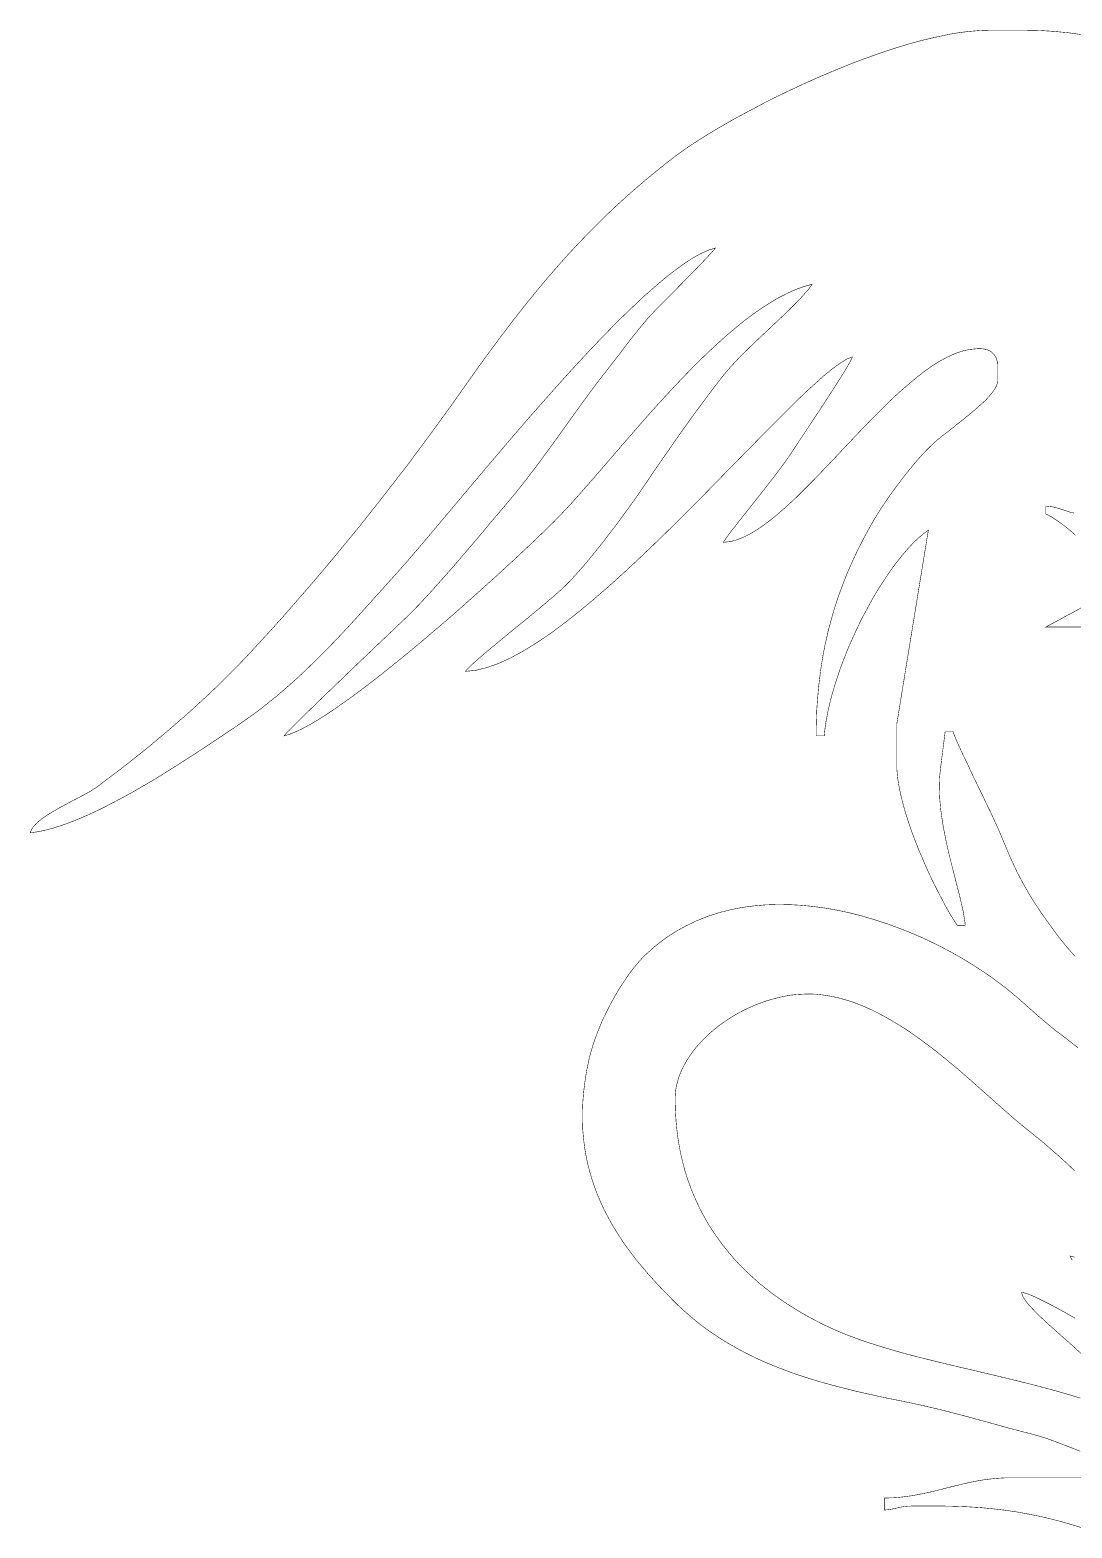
# Model space of a CAD drawing. Header units: millimetres. Extents: x 703 to 1037, y 194 to 473.
# Drawn here: x 703.1 to 870.1, y 233.1 to 473 of the extents above; entities that cross this region are included whole.
import ezdxf

# ---------------------------------------------------------------- set-up
doc = ezdxf.new("R2010")
doc.units = ezdxf.units.MM

# ---------------------------------------------------------------- blocks, each defined once
blk = doc.blocks.new('WMF0')
at = {"color": 29, "lineweight": 0, "const_width": 0.142}
for points in [[(251.96, -243.15), (254.12, -243.15), (254.05, -242.27), (253.91, -241.31), (253.73, -240.32), (253.56, -239.29), (253.06, -237.03), (252.49, -234.66), (251.82, -232.11), (251.15, -229.42), (250.44, -226.66), (249.73, -223.79), (249.06, -220.89), (248.46, -217.92), (248.18, -216.43), (247.93, -214.94), (247.72, -213.46), (247.5, -211.97), (247.36, -210.48), (247.22, -209), (247.15, -207.51), (247.11, -206.06), (247.11, -204.64), (247.15, -203.23), (247.29, -201.81), (247.43, -200.43), (248.67, -190.59), (250.87, -190.59), (251.11, -191.37), (251.54, -192.43), (252.14, -193.81), (252.88, -195.44), (253.73, -197.25), (254.69, -199.23), (255.68, -201.35), (256.74, -203.55), (257.8, -205.78), (258.9, -208.01), (259.93, -210.2), (260.95, -212.29), (261.87, -214.27), (262.72, -216.11), (263.43, -217.7), (264, -219.08), (264.92, -221.24), (265.77, -223.3), (266.62, -225.24), (267.47, -227.05), (268.28, -228.78), (269.13, -230.41), (269.98, -232), (270.86, -233.52), (271.75, -235.05), (272.67, -236.57), (273.66, -238.05), (274.69, -239.61), (275.78, -241.17), (276.95, -242.8), (278.19, -244.5), (279.5, -246.27), (280.17, -247.11), (280.99, -248.11), (281.87, -249.17), (282.9, -250.34), (283.99, -251.57)], [(284.81, -276.38), (282.79, -274.83), (280.88, -273.38), (279.68, -272.46), (278.51, -271.57), (277.38, -270.65), (276.28, -269.73), (274.16, -267.93), (272.1, -266.12), (270.08, -264.32), (268, -262.51), (266.93, -261.63), (265.84, -260.71), (264.71, -259.82), (263.57, -258.94), (261.17, -257.17), (258.65, -255.47), (256.03, -253.77), (253.34, -252.14), (250.55, -250.55), (247.68, -249.03), (244.74, -247.57), (241.74, -246.19), (238.66, -244.89), (235.54, -243.68), (232.39, -242.55), (229.17, -241.52), (225.95, -240.57), (222.69, -239.75), (219.44, -239.05), (216.15, -238.48), (212.85, -238.02), (209.56, -237.7), (206.27, -237.52), (203.01, -237.49), (199.79, -237.59), (196.57, -237.88), (193.39, -238.3), (190.27, -238.94), (187.19, -239.72), (184.15, -240.71), (181.21, -241.88), (178.31, -243.26), (175.51, -244.81), (172.79, -246.58), (170.13, -248.6), (167.62, -250.8), (167.02, -251.36), (166.42, -251.96), (165.85, -252.6), (165.25, -253.27), (164.65, -254.02), (164.05, -254.72), (163.45, -255.5), (162.84, -256.32), (161.68, -258.02), (160.51, -259.79), (159.38, -261.63), (158.28, -263.57), (157.22, -265.55), (156.23, -267.57), (155.73, -268.6), (155.27, -269.66), (154.84, -270.69), (154.42, -271.71), (154, -272.77), (153.61, -273.8), (153.25, -274.83), (152.93, -275.85), (152.62, -276.88), (152.33, -277.91), (152.05, -278.93), (151.84, -279.92), (151.23, -282.79), (150.81, -285.59), (150.46, -288.31), (150.24, -290.97), (150.14, -293.59), (150.14, -296.1), (150.21, -298.58), (150.42, -301.02), (150.7, -303.35), (151.09, -305.66), (151.55, -307.92), (152.12, -310.11), (152.76, -312.24), (153.46, -314.33), (154.24, -316.38), (155.09, -318.36), (155.98, -320.31), (156.97, -322.18), (157.99, -324.06), (159.06, -325.86), (160.19, -327.63), (161.32, -329.37), (162.53, -331.03), (163.76, -332.7), (165.04, -334.32), (166.35, -335.88), (167.66, -337.44), (169, -338.96), (170.35, -340.45), (171.73, -341.9), (173.11, -343.31), (174.49, -344.73), (175.97, -346.22), (177.53, -347.63), (179.09, -349.01), (180.68, -350.36), (182.27, -351.63), (183.9, -352.83), (185.57, -354), (187.27, -355.13), (188.96, -356.2), (190.73, -357.22), (192.47, -358.21), (194.27, -359.17), (196.11, -360.09), (197.95, -360.97), (199.83, -361.82), (201.74, -362.6), (203.69, -363.38), (205.67, -364.12), (207.65, -364.87), (209.7, -365.54), (211.76, -366.21), (213.85, -366.85), (215.97, -367.45), (218.13, -368.05), (220.36, -368.62), (222.59, -369.19), (224.85, -369.75), (227.15, -370.28), (231.86, -371.31), (236.71, -372.3), (239.19, -372.8), (241.59, -373.33), (243.93, -373.86), (246.23, -374.39), (248.5, -374.95), (250.69, -375.52), (252.88, -376.09), (255.04, -376.65), (257.2, -377.26), (259.33, -377.82), (261.48, -378.42), (263.64, -379.02), (265.8, -379.63), (268, -380.19), (270.23, -380.79), (272.53, -381.36), (273.38, -381.61), (274.3, -381.86), (275.25, -382.17), (276.28, -382.49), (278.4, -383.27), (280.63, -384.09), (282.97, -385.01), (285.37, -385.96)], [(294.65, -393.18), (266.19, -393.18), (265.02, -393.18), (263.86, -393.25), (262.72, -393.32), (261.63, -393.43), (260.53, -393.54), (259.43, -393.68), (258.37, -393.85), (257.31, -394.03), (255.22, -394.46), (253.17, -394.92), (251.15, -395.41), (249.13, -395.91), (247.11, -396.44), (245.1, -396.93), (243.04, -397.39), (240.99, -397.78), (239.93, -398), (238.87, -398.14), (237.81, -398.28), (236.71, -398.42), (235.61, -398.53), (234.51, -398.6), (233.38, -398.63), (232.25, -398.67), (232.25, -401.92), (233.38, -401.82), (234.34, -401.64), (235.19, -401.46), (235.93, -401.29), (236.71, -401.11), (237.59, -400.97), (238.09, -400.93), (238.62, -400.86), (239.22, -400.86), (239.89, -400.83), (247.57, -400.83), (251.19, -400.9), (254.72, -401.04), (258.16, -401.25), (261.52, -401.57), (264.81, -401.96), (268.03, -402.42), (271.15, -402.99), (274.23, -403.59), (277.23, -404.3), (280.17, -405.04), (283.07, -405.89), (285.87, -406.74)], [(284.03, -349.86), (280.74, -347.99), (277.69, -346.32), (276.28, -345.61), (274.93, -344.94), (273.73, -344.34), (272.6, -343.84), (271.61, -343.42), (270.76, -343.1), (270.05, -342.92), (269.48, -342.82), (269.59, -343.38), (269.84, -343.99), (270.23, -344.66), (270.72, -345.37), (271.36, -346.14), (272.1, -346.96), (272.92, -347.81), (273.8, -348.73), (275.85, -350.68), (278.15, -352.73), (280.6, -354.92), (283.18, -357.19), (285.76, -359.56)], [(285.37, -371.52), (282.83, -370.74), (280.28, -370), (277.66, -369.26), (275, -368.55), (272.31, -367.84), (269.59, -367.17), (264.1, -365.82), (258.55, -364.51), (252.99, -363.2), (247.47, -361.89), (244.78, -361.22), (242.05, -360.55), (239.4, -359.88), (236.78, -359.17), (234.23, -358.43), (231.72, -357.68), (229.24, -356.9), (226.83, -356.13), (224.5, -355.31), (222.27, -354.46), (220.07, -353.58), (217.99, -352.66), (215.9, -351.7), (213.81, -350.64), (211.72, -349.54), (209.7, -348.41), (207.69, -347.17), (205.7, -345.93), (203.72, -344.59), (201.81, -343.21), (199.94, -341.76), (198.1, -340.27), (196.33, -338.68), (194.59, -337.05), (192.89, -335.39), (191.26, -333.62), (189.71, -331.78), (188.19, -329.9), (186.77, -327.95), (185.39, -325.94), (184.08, -323.85), (182.88, -321.69), (181.74, -319.49), (180.68, -317.19), (179.69, -314.82), (178.81, -312.38), (177.99, -309.87), (177.32, -307.28), (176.72, -304.66), (176.22, -301.9), (175.83, -299.11), (175.55, -296.24), (175.37, -293.27), (175.3, -290.26), (175.37, -288.88), (175.51, -287.53), (175.8, -286.22), (176.15, -284.88), (176.61, -283.57), (177.18, -282.26), (177.82, -280.99), (178.56, -279.71), (179.37, -278.47), (180.26, -277.23), (181.21, -276.07), (182.24, -274.9), (183.34, -273.77), (184.47, -272.67), (185.71, -271.61), (186.98, -270.58), (188.29, -269.62), (189.64, -268.7), (191.05, -267.82), (192.5, -266.97), (193.99, -266.19), (195.48, -265.48), (197.03, -264.81), (198.59, -264.21), (200.18, -263.64), (201.78, -263.18), (203.37, -262.76), (205, -262.4), (206.59, -262.12), (208.22, -261.94), (209.85, -261.84), (211.44, -261.77), (213.6, -261.84), (215.72, -262.09), (217.88, -262.44), (220.04, -262.94), (222.16, -263.54), (224.29, -264.25), (226.41, -265.09), (228.5, -266.01), (230.59, -267.04), (232.64, -268.14), (234.69, -269.34), (236.74, -270.58), (238.76, -271.89), (240.74, -273.27), (242.73, -274.69), (244.64, -276.14), (246.58, -277.62), (248.46, -279.15), (250.3, -280.67), (252.14, -282.19), (255.68, -285.27), (259.08, -288.28), (262.33, -291.18), (265.41, -293.9), (266.86, -295.18), (268.28, -296.38), (269.66, -297.55), (270.97, -298.58), (272.63, -299.92), (274.3, -301.27), (275.92, -302.61), (277.52, -304.03), (279.15, -305.44), (280.74, -306.86), (282.3, -308.31), (283.85, -309.8)], [(283.89, -333.26), (282.61, -332.94), (282.83, -333.47), (283.25, -334.08)], [(287, -162.14), (276.03, -162.14), (286.4, -156.54)], [(284.1, -137.22), (283.22, -136.44), (282.3, -135.63), (281.34, -134.88), (280.35, -134.14), (279.43, -133.47), (278.54, -132.87), (277.73, -132.33), (277.02, -131.95), (276.46, -131.63), (276.03, -131.49), (276.03, -129.29), (276.95, -129.4), (277.77, -129.5), (278.47, -129.65), (279.15, -129.82), (280.31, -130.18), (281.38, -130.53), (281.91, -130.71), (282.44, -130.88), (283.04, -131.06), (283.68, -131.2)], [(285.83, -1.27), (282.01, -0.74), (278.19, -0.39), (274.37, -0.14), (270.58, -0.07), (260.71, -0.07), (258.3, -0.14), (255.75, -0.35), (253.13, -0.64), (250.41, -1.06), (247.61, -1.63), (244.74, -2.27), (241.84, -2.97), (238.87, -3.79), (235.82, -4.71), (232.78, -5.7), (229.7, -6.76), (226.62, -7.86), (223.51, -9.03), (220.43, -10.26), (217.35, -11.54), (214.27, -12.85), (211.26, -14.19), (208.25, -15.57), (205.32, -16.95), (202.41, -18.37), (199.62, -19.78), (196.86, -21.24), (194.2, -22.65), (191.62, -24.03), (189.14, -25.45), (186.8, -26.79), (184.54, -28.14), (182.45, -29.45), (180.47, -30.72), (178.66, -31.92), (177, -33.09), (175.48, -34.19), (173.28, -35.89), (171.13, -37.59), (169.04, -39.29), (166.95, -41.02), (164.93, -42.75), (162.91, -44.52), (160.93, -46.29), (158.99, -48.06), (157.07, -49.87), (155.2, -51.71), (153.36, -53.55), (151.52, -55.39), (149.71, -57.27), (147.94, -59.14), (146.17, -61.05), (144.44, -63), (142.71, -64.95), (141.01, -66.89), (139.34, -68.88), (137.68, -70.89), (136.02, -72.91), (134.39, -74.93), (132.76, -77.02), (131.13, -79.07), (127.91, -83.32), (124.73, -87.6), (121.54, -91.99), (118.39, -96.45), (115.31, -100.8), (112.23, -105.08), (109.08, -109.4), (105.93, -113.65), (102.75, -117.93), (99.49, -122.14), (96.23, -126.35), (92.94, -130.53), (89.62, -134.71), (86.25, -138.81), (82.86, -142.92), (79.46, -146.99), (76.02, -151.02), (72.52, -155.02), (69.05, -159.02), (65.51, -162.95), (63.46, -165.18), (61.51, -167.3), (59.64, -169.32), (57.8, -171.27), (56.03, -173.11), (54.26, -174.88), (52.52, -176.61), (50.79, -178.31), (49.02, -180.01), (47.21, -181.67), (45.37, -183.37), (43.46, -185.11), (41.48, -186.84), (39.39, -188.65), (37.2, -190.56), (34.86, -192.5), (32.88, -194.17), (30.86, -195.83), (28.77, -197.46), (26.69, -199.12), (24.6, -200.75), (22.47, -202.34), (20.39, -203.94), (18.3, -205.53), (17.38, -206.13), (16.32, -206.8), (15.11, -207.47), (13.77, -208.18), (10.94, -209.67), (8.03, -211.23), (6.62, -212.04), (5.24, -212.85), (4.6, -213.28), (4, -213.7), (3.4, -214.09), (2.87, -214.52), (2.34, -214.94), (1.88, -215.37), (1.45, -215.83), (1.06, -216.25), (0.74, -216.68), (0.46, -217.1), (0.25, -217.56), (0.11, -217.99), (1.63, -217.81), (3.19, -217.53), (4.85, -217.14), (6.55, -216.68), (8.32, -216.11), (10.12, -215.47), (12, -214.77), (13.87, -213.99), (15.82, -213.14), (17.77, -212.25), (19.75, -211.3), (21.73, -210.27), (23.71, -209.24), (25.73, -208.15), (27.75, -207.05), (29.73, -205.92), (31.71, -204.75), (33.69, -203.58), (35.64, -202.41), (37.55, -201.21), (41.27, -198.87), (44.84, -196.57), (48.17, -194.38), (51.25, -192.33), (54.01, -190.49), (56.42, -188.86), (58.01, -187.76), (59.6, -186.63), (61.19, -185.5), (62.75, -184.33), (64.27, -183.12), (65.76, -181.92), (67.25, -180.72), (68.73, -179.44), (70.18, -178.2), (71.6, -176.93), (73.02, -175.66), (74.43, -174.35), (77.16, -171.69), (79.88, -169), (82.54, -166.28), (85.16, -163.52), (87.74, -160.72), (90.32, -157.89), (92.87, -155.06), (95.42, -152.23), (98, -149.36), (100.55, -146.53), (102.14, -144.72), (103.91, -142.67), (105.86, -140.4), (107.98, -137.89), (112.69, -132.3), (117.93, -126.07), (123.56, -119.38), (129.54, -112.34), (132.62, -108.76), (135.73, -105.15), (138.92, -101.54), (142.1, -97.97), (145.29, -94.39), (148.47, -90.92), (151.66, -87.49), (154.81, -84.16), (157.92, -80.98), (161, -77.9), (164.01, -75), (166.91, -72.27), (169.78, -69.76), (172.51, -67.42), (175.16, -65.37), (177.67, -63.53), (180.04, -61.97), (182.27, -60.73), (184.36, -59.81), (186.24, -59.21), (185.92, -59.64), (185.39, -60.24), (184.65, -61.05), (183.76, -62.01), (181.64, -64.24), (179.23, -66.72), (176.75, -69.23), (174.42, -71.6), (172.51, -73.51), (171.2, -74.82), (170.21, -75.81), (169.25, -76.84), (168.29, -77.86), (167.37, -78.93), (165.57, -81.09), (163.8, -83.28), (162.07, -85.51), (160.37, -87.77), (158.63, -90), (156.9, -92.27), (155.16, -94.46), (153.46, -96.69), (151.8, -98.92), (150.14, -101.19), (148.51, -103.45), (146.88, -105.72), (145.25, -107.98), (143.63, -110.25), (142, -112.51), (140.33, -114.78), (138.71, -117.01), (137.04, -119.24), (135.34, -121.43), (133.64, -123.63), (131.91, -125.79), (130.14, -127.91), (128.55, -129.79), (126.88, -131.77), (125.11, -133.82), (123.31, -136.02), (121.43, -138.25), (119.49, -140.51), (117.54, -142.78), (115.59, -145.08), (113.61, -147.34), (111.63, -149.57), (109.68, -151.77), (107.77, -153.85), (105.93, -155.84), (104.13, -157.68), (102.39, -159.41), (100.76, -160.97), (99.88, -161.78), (98.5, -163.13), (96.69, -164.83), (94.5, -166.91), (92.06, -169.25), (89.4, -171.76), (86.64, -174.42), (83.81, -177.14), (81.05, -179.8), (78.36, -182.38), (75.88, -184.79), (73.69, -186.95), (71.81, -188.79), (70.4, -190.27), (69.83, -190.8), (69.44, -191.26), (69.19, -191.55), (69.09, -191.69), (70.54, -191.26), (72.13, -190.63), (73.94, -189.78), (75.85, -188.75), (77.94, -187.55), (80.13, -186.17), (82.43, -184.65), (84.84, -182.95), (87.35, -181.18), (89.93, -179.27), (92.59, -177.25), (95.31, -175.13), (98.04, -172.93), (100.84, -170.7), (103.63, -168.4), (106.43, -166.06), (109.22, -163.69), (112.02, -161.32), (114.78, -158.95), (117.47, -156.58), (122.71, -151.91), (127.66, -147.45), (132.19, -143.27), (136.19, -139.52), (139.63, -136.23), (142.35, -133.57), (143.94, -131.95), (145.64, -130.14), (147.38, -128.26), (149.18, -126.25), (153, -121.89), (157.04, -117.22), (161.25, -112.34), (165.64, -107.28), (167.9, -104.73), (170.17, -102.18), (172.51, -99.63), (174.84, -97.12), (177.18, -94.64), (179.55, -92.2), (181.92, -89.83), (184.33, -87.49), (186.73, -85.26), (189.14, -83.1), (191.55, -81.05), (193.92, -79.1), (196.33, -77.3), (198.7, -75.64), (201.07, -74.11), (203.4, -72.73), (205.74, -71.53), (208.04, -70.5), (210.31, -69.69), (212.54, -69.05), (212.11, -69.65), (211.65, -70.29), (211.12, -70.93), (210.55, -71.56), (209.31, -72.95), (207.9, -74.4), (206.38, -75.92), (204.75, -77.48), (203.05, -79.1), (201.32, -80.73), (199.51, -82.43), (197.74, -84.09), (195.97, -85.79), (194.24, -87.49), (192.57, -89.16), (191.02, -90.82), (190.27, -91.63), (189.57, -92.45), (188.86, -93.26), (188.22, -94.04), (186.95, -95.7), (185.64, -97.4), (184.29, -99.17), (182.95, -100.98), (181.6, -102.78), (180.22, -104.66), (178.88, -106.53), (177.5, -108.44), (176.15, -110.36), (174.81, -112.27), (173.5, -114.18), (172.19, -116.05), (170.88, -117.93), (169.6, -119.77), (168.4, -121.58), (167.2, -123.35), (166.1, -124.94), (164.97, -126.6), (163.73, -128.34), (162.42, -130.14), (161.04, -132.02), (159.66, -133.93), (158.21, -135.8), (156.76, -137.71), (155.27, -139.63), (153.78, -141.47), (152.33, -143.27), (150.88, -145.01), (149.47, -146.63), (148.08, -148.19), (146.74, -149.64), (145.47, -150.92), (144.3, -152.01), (142.85, -153.32), (141.15, -154.77), (139.27, -156.37), (137.22, -158.07), (135.1, -159.84), (132.87, -161.61), (130.67, -163.41), (128.51, -165.18), (126.42, -166.91), (124.48, -168.54), (122.71, -170.03), (121.15, -171.37), (119.88, -172.54), (119.38, -173.04), (118.92, -173.5), (118.6, -173.85), (118.35, -174.17), (121.19, -173.89), (124.23, -173.14), (127.38, -172.01), (130.71, -170.49), (134.18, -168.58), (137.75, -166.38), (141.47, -163.87), (145.22, -161.07), (149.08, -158.03), (152.97, -154.81), (156.93, -151.41), (160.9, -147.84), (164.9, -144.12), (168.9, -140.33), (172.86, -136.48), (176.82, -132.58), (180.72, -128.69), (184.54, -124.8), (188.29, -120.97), (191.97, -117.22), (195.55, -113.58), (198.98, -110.07), (202.31, -106.71), (205.46, -103.56), (208.43, -100.62), (211.26, -97.93), (213.88, -95.56), (216.25, -93.44), (218.45, -91.7), (220.39, -90.32), (222.06, -89.33), (223.47, -88.77), (223.4, -89.05), (223.22, -89.4), (222.98, -89.86), (222.69, -90.39), (221.95, -91.7), (220.99, -93.26), (219.86, -95.07), (218.62, -97.01), (217.28, -99.07), (215.9, -101.22), (214.48, -103.38), (213.07, -105.51), (211.72, -107.56), (210.45, -109.47), (209.28, -111.21), (208.29, -112.73), (207.47, -113.97), (206.87, -114.89), (206.09, -116.05), (205.1, -117.43), (203.94, -119.03), (202.59, -120.8), (199.65, -124.58), (196.57, -128.51), (193.6, -132.23), (191.05, -135.48), (190.06, -136.79), (189.25, -137.89), (188.72, -138.67), (188.43, -139.13), (190.2, -138.95), (192.01, -138.49), (193.88, -137.75), (195.83, -136.76), (197.81, -135.56), (199.83, -134.14), (201.92, -132.55), (204.04, -130.74), (206.2, -128.83), (208.39, -126.78), (210.59, -124.58), (212.85, -122.32), (217.38, -117.61), (222.02, -112.69), (224.32, -110.25), (226.66, -107.84), (228.96, -105.44), (231.29, -103.1), (233.59, -100.84), (235.9, -98.68), (238.2, -96.66), (240.46, -94.75), (242.69, -92.98), (244.89, -91.39), (247.08, -90), (249.24, -88.84), (251.36, -87.88), (253.41, -87.17), (255.43, -86.75), (257.41, -86.57), (258.51, -86.57), (259.01, -86.61), (259.43, -86.68), (259.89, -86.78), (260.28, -86.89), (260.67, -87.07), (261.02, -87.28), (261.38, -87.53), (261.66, -87.81), (261.94, -88.13), (262.19, -88.45), (262.4, -88.8), (262.58, -89.19), (262.72, -89.62), (262.83, -90.04), (262.86, -90.5), (262.9, -90.96), (262.9, -95.35), (262.86, -95.77), (262.76, -96.27), (262.55, -96.76), (262.3, -97.26), (261.98, -97.79), (261.59, -98.36), (261.13, -98.89), (260.63, -99.49), (260.1, -100.06), (259.54, -100.66), (258.9, -101.26), (258.23, -101.86), (256.85, -103.1), (255.36, -104.34), (252.28, -106.82), (249.27, -109.19), (247.86, -110.28), (246.58, -111.31), (245.49, -112.27), (244.57, -113.15), (243.54, -114.18), (242.51, -115.28), (241.45, -116.48), (240.39, -117.68), (239.33, -118.96), (238.27, -120.27), (237.2, -121.61), (236.18, -122.99), (235.15, -124.34), (234.13, -125.72), (233.17, -127.1), (232.25, -128.48), (231.33, -129.82), (230.52, -131.13), (229.7, -132.44), (228.96, -133.68), (228.14, -135.13), (227.33, -136.62), (226.52, -138.1), (225.74, -139.63), (224.96, -141.15), (224.22, -142.71), (223.51, -144.26), (222.8, -145.86), (222.09, -147.45), (221.45, -149.08), (220.82, -150.74), (220.18, -152.4), (219.58, -154.1), (219.01, -155.84), (218.45, -157.57), (217.95, -159.34), (217.46, -161.14), (216.96, -162.95), (216.54, -164.83), (216.11, -166.7), (215.72, -168.61), (215.37, -170.56), (215.05, -172.51), (214.77, -174.52), (214.52, -176.54), (214.27, -178.59), (214.09, -180.72), (213.92, -182.84), (213.77, -185), (213.7, -187.19), (213.63, -189.42), (213.63, -191.69), (215.83, -191.69), (216, -189.92), (216.25, -188.08), (216.61, -186.2), (217, -184.26), (217.46, -182.27), (217.99, -180.29), (218.59, -178.28), (219.23, -176.22), (219.93, -174.13), (220.68, -172.08), (221.49, -169.99), (222.3, -167.94), (223.22, -165.85), (224.14, -163.8), (225.1, -161.78), (226.09, -159.76), (227.12, -157.82), (228.18, -155.87), (229.24, -153.96), (230.34, -152.12), (231.47, -150.35), (232.6, -148.62), (233.74, -146.95), (234.9, -145.36), (236.07, -143.84), (237.24, -142.39), (238.41, -141.04), (239.54, -139.8), (240.71, -138.63), (241.88, -137.57), (243.01, -136.65), (244.11, -135.84), (235.54, -188.43), (235.54, -199.37), (235.54, -200.61), (235.65, -201.88), (235.79, -203.23), (236, -204.61), (236.25, -206.02), (236.57, -207.51), (236.92, -209), (237.31, -210.48), (237.74, -212.04), (238.23, -213.6), (238.73, -215.15), (239.26, -216.75), (239.82, -218.3), (240.43, -219.9), (241.03, -221.45), (241.66, -223.01), (242.34, -224.57), (242.97, -226.09), (243.65, -227.61), (244.32, -229.1), (245.7, -231.97), (247.08, -234.66), (248.39, -237.17), (249.66, -239.47), (250.26, -240.5), (250.87, -241.45), (251.43, -242.34), (251.96, -243.15), (251.96, -243.15)]]:
    blk.add_lwpolyline(points, dxfattribs=at)

msp = doc.modelspace()

# ---------------------------------------------------------------- block references
at = {"xscale": 0.5897504482975241, "yscale": 0.5897504482975241, "zscale": 0.5897504482975241}
msp.add_blockref('WMF0', (703.1, 473.01), dxfattribs=at)

doc.saveas('drawing.dxf')
